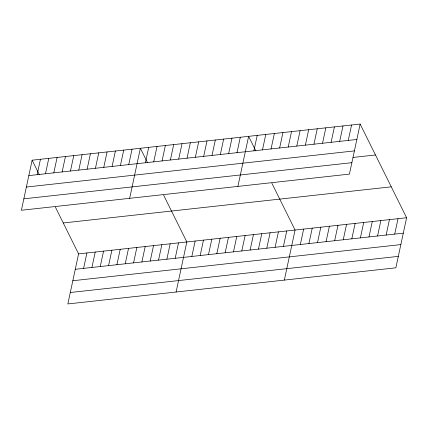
<?xml version="1.0" encoding="UTF-8"?>
<svg xmlns="http://www.w3.org/2000/svg" width="428" height="428" viewBox="0 0 428 428"><rect width="100%" height="100%" fill="white"/><g stroke="black" fill="none" stroke-linecap="round" stroke-linejoin="round"><path stroke-width="0.64" d="M32.132 160.195L21.4 210.255L349.419 174.116L360.151 124.056L32.132 160.195L39.376 174.811M37.156 174.688L40.457 159.28M45.48 173.773L48.787 158.36M53.81 172.853L57.111 157.445M62.135 171.938L65.441 156.525M70.459 171.018L73.766 155.61M78.789 170.103L82.09 154.69M87.114 169.183L90.42 153.775M95.444 168.268L98.745 152.855M55.356 207.04L78.581 253.884L67.849 303.944L395.868 267.805L406.6 217.745L360.151 124.056M103.769 167.348L107.07 151.94M83.599 268.377L86.905 252.969M112.093 166.433L115.4 151.02M91.929 267.457L95.23 252.049M120.423 165.513L123.724 150.105M100.254 266.542L103.56 251.134M128.748 164.598L132.054 149.185M108.584 265.627L111.885 250.214M129.647 198.33L140.379 148.27L147.623 162.886M116.908 264.707L120.215 249.299M145.402 162.763L148.703 147.35M125.233 263.792L128.539 248.379M153.727 161.843L157.033 146.435M133.563 262.872L136.864 247.464M162.057 160.928L165.358 145.52M141.887 261.957L145.194 246.544M170.381 160.008L173.688 144.6M150.217 261.037L153.518 245.629M178.706 159.093L182.012 143.685M158.542 260.122L161.848 244.709M187.036 158.178L190.337 142.765M166.867 259.202L170.173 243.794M195.361 157.258L198.667 141.85M175.196 258.287L178.497 242.874M203.691 156.343L206.992 140.93M176.095 292.019L186.827 241.959L163.603 195.114M212.015 155.423L215.321 140.015M191.851 256.452L195.152 241.039M220.34 154.508L223.646 139.095M200.176 255.532L203.477 240.124M228.67 153.588L231.971 138.18M208.5 254.617L211.806 239.204M236.994 152.673L240.301 137.26M216.83 253.697L220.131 238.289M237.893 186.405L248.625 136.345L255.869 150.961M225.155 252.782L228.461 237.374M253.9 150.811L257.207 135.398M233.485 251.862L236.786 236.454M262.482 149.864L265.783 134.451M241.809 250.947L245.11 235.539M271.058 148.917L274.364 133.509M250.134 250.032L253.44 234.619M279.639 147.976L282.94 132.562M258.464 249.112L261.765 233.704M288.215 147.029L291.522 131.615M266.788 248.197L270.095 232.784M296.797 146.082L300.098 130.674M275.113 247.277L278.419 231.869M283.443 246.362L286.744 230.949M305.378 145.14L308.679 129.727M284.342 280.094L295.074 230.034L271.85 183.189M313.954 144.193L317.26 128.78M300.349 244.5L303.65 229.087M322.535 143.246L325.836 127.838M308.925 243.553L312.231 228.14M331.112 142.305L334.418 126.891M317.506 242.606L320.807 227.198M339.693 141.358L342.994 125.944M326.083 241.665L329.389 226.251M348.269 140.411L351.575 125.003M334.664 240.718L337.97 225.305M343.245 239.771L346.546 224.363M351.821 238.829L355.128 223.416M360.403 237.882L363.704 222.469M368.979 236.935L372.285 221.527M377.56 235.994L380.861 220.581M386.136 235.047L389.443 219.634M394.718 234.1L398.019 218.692M28.826 175.603L356.85 139.469M26.375 187.041L354.4 150.902M353.041 157.445L375.479 154.973M23.85 198.822L351.875 162.683M63.253 222.967L391.272 186.827M78.581 253.884L406.6 217.745M75.275 269.292L403.294 233.158M72.824 280.731L400.843 244.591M70.299 292.511L398.318 256.372"/></g></svg>
